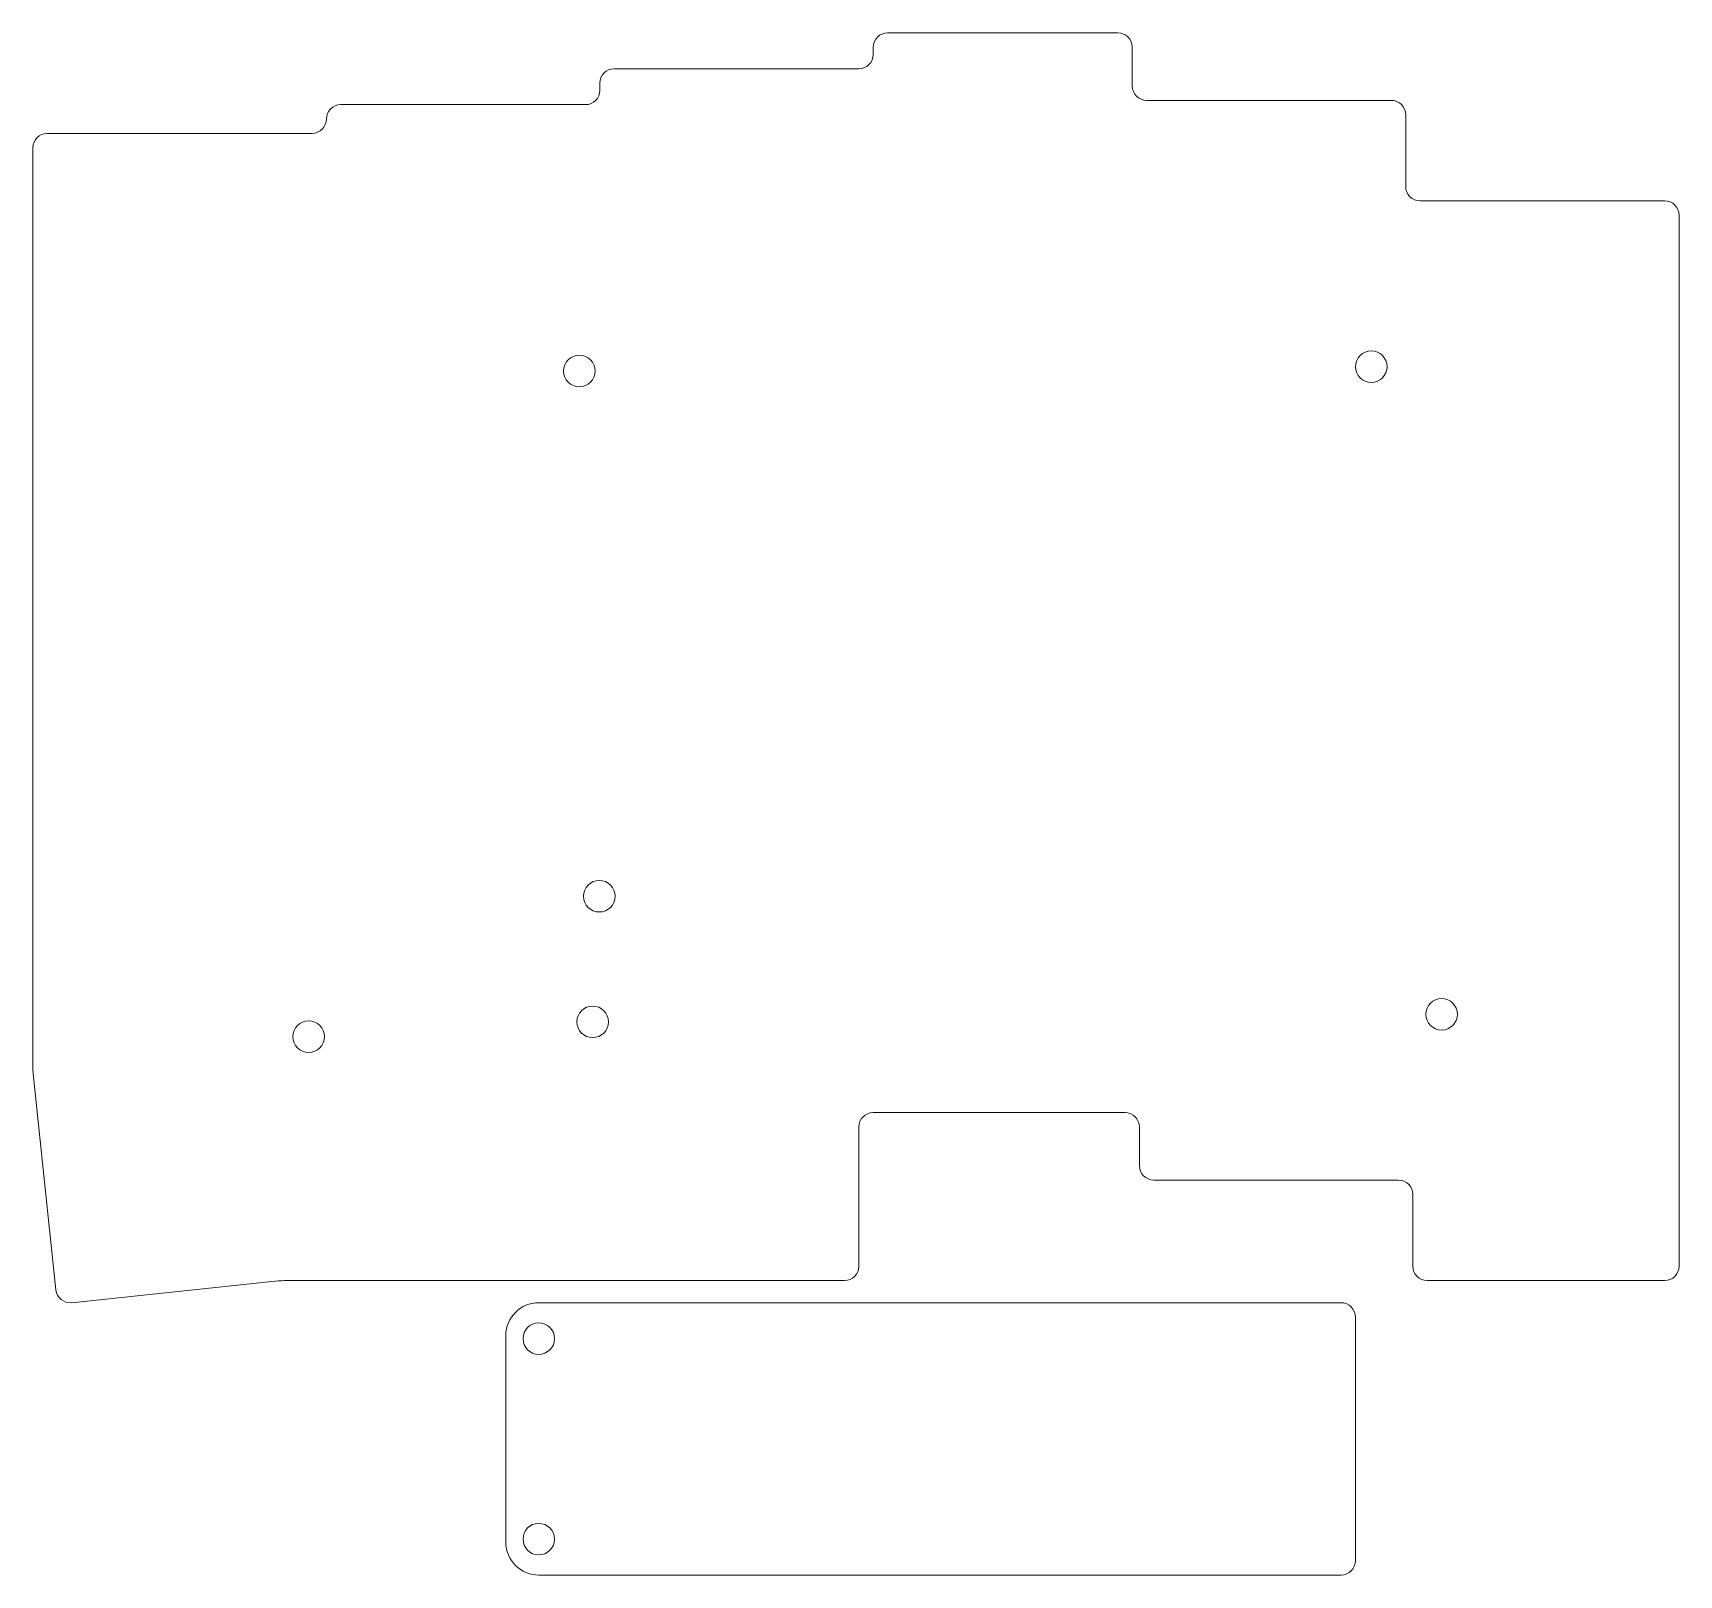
# Model space of a CAD drawing. Header units: millimetres. Extents: x 93 to 207, y 87 to 194.
import ezdxf

# ---------------------------------------------------------------- set-up
doc = ezdxf.new("R2010")
doc.units = ezdxf.units.MM
doc.header["$MEASUREMENT"] = 0
doc.layers.get('0').update_dxf_attribs({"lineweight": 0})

msp = doc.modelspace()

# ---------------------------------------------------------------- linework, layer by layer
at = {"color": 18, "lineweight": 5, "true_color": 0x000000}
for p, q in [((152.13, 194.33), (168.18, 194.33)), ((151.13, 192.83), (151.13, 193.33)), ((169.18, 193.33), (169.18, 190.63)), ((133.08, 191.83), (150.13, 191.83)), ((132.08, 190.33), (132.08, 190.83)), ((114.03, 189.33), (131.08, 189.33)), ((170.18, 189.63), (187.23, 189.63)), ((188.23, 188.63), (188.23, 183.63)), ((93.58, 187.33), (112.03, 187.33)), ((92.58, 122.35), (92.58, 186.33)), ((189.23, 182.63), (206.28, 182.63)), ((207.28, 181.63), (207.28, 108.43)), ((94.18, 106.78), (92.61, 121.83)), ((151.13, 119.13), (168.68, 119.13)), ((150.13, 118.13), (150.13, 108.43)), ((169.68, 118.13), (169.68, 115.43)), ((170.68, 114.43), (187.73, 114.43)), ((188.73, 113.43), (188.73, 108.43)), ((95.28, 105.89), (109.67, 107.4)), ((131.08, 107.43), (110.19, 107.43)), ((131.08, 107.43), (149.13, 107.43)), ((206.28, 107.43), (189.73, 107.43)), ((127.83, 105.89), (183.73, 105.89)), ((184.73, 104.89), (184.73, 87.92)), ((125.53, 103.59), (125.53, 89.22)), ((183.73, 86.92), (127.83, 86.92))]:
    msp.add_line(p, q, dxfattribs=at)
for centre in [(185.83, 171.08), (130.65, 170.78), (132.05, 134.2), (131.58, 125.45), (190.73, 125.98), (111.79, 124.42), (127.83, 103.39), (127.83, 89.42)]:
    msp.add_circle(centre, 1.1, dxfattribs=at)
for points in [[(151.13, 193.33), (151.13, 193.88), (151.58, 194.33), (152.13, 194.33)], [(168.18, 194.33), (168.73, 194.33), (169.18, 193.88), (169.18, 193.33)], [(150.13, 191.83), (150.68, 191.83), (151.13, 192.27), (151.13, 192.83)], [(132.08, 190.83), (132.08, 191.38), (132.53, 191.83), (133.08, 191.83)], [(169.18, 190.63), (169.18, 190.07), (169.63, 189.63), (170.18, 189.63)], [(131.08, 189.33), (131.63, 189.33), (132.08, 189.77), (132.08, 190.33)], [(187.23, 189.63), (187.78, 189.63), (188.23, 189.18), (188.23, 188.63)], [(112.03, 187.33), (112.58, 187.33), (113.03, 187.77), (113.03, 188.33)], [(92.58, 186.33), (92.58, 186.88), (93.03, 187.33), (93.58, 187.33)], [(188.23, 183.63), (188.23, 183.07), (188.68, 182.63), (189.23, 182.63)], [(206.28, 182.63), (206.83, 182.63), (207.28, 182.18), (207.28, 181.63)], [(92.58, 122.35), (92.58, 122.17), (92.59, 122), (92.61, 121.83)], [(151.13, 119.13), (150.58, 119.13), (150.13, 118.68), (150.13, 118.13)], [(169.68, 118.13), (169.68, 118.68), (169.23, 119.13), (168.68, 119.13)], [(169.68, 115.43), (169.68, 114.87), (170.13, 114.43), (170.68, 114.43)], [(188.73, 113.43), (188.73, 113.98), (188.28, 114.43), (187.73, 114.43)], [(149.13, 107.43), (149.68, 107.43), (150.13, 107.87), (150.13, 108.43)], [(188.73, 108.43), (188.73, 107.87), (189.18, 107.43), (189.73, 107.43)], [(94.18, 106.78), (94.24, 106.24), (94.73, 105.84), (95.28, 105.89)], [(110.19, 107.43), (110.02, 107.43), (109.84, 107.42), (109.67, 107.4)], [(183.73, 105.89), (184.28, 105.89), (184.73, 105.44), (184.73, 104.89)], [(125.53, 89.22), (125.53, 87.95), (126.56, 86.92), (127.83, 86.92)]]:
    msp.add_open_spline(points, degree=3, dxfattribs=at)
for points in [[(113.03, 188.33), (113.03, 188.33), (113.03, 188.33), (113.03, 188.33), (113.03, 188.88), (113.48, 189.33), (114.03, 189.33)], [(207.28, 108.43), (207.28, 108.43), (207.28, 108.43), (207.28, 108.43), (207.28, 107.87), (206.83, 107.43), (206.28, 107.43)], [(127.83, 105.89), (126.56, 105.89), (125.53, 104.86), (125.53, 103.59), (125.53, 103.59), (125.53, 103.59), (125.53, 103.59)], [(183.73, 86.92), (184.28, 86.92), (184.73, 87.37), (184.73, 87.92), (184.73, 87.92), (184.73, 87.92), (184.73, 87.92)]]:
    msp.add_open_spline(points, degree=3, knots=[0, 0, 0, 0, 1, 1, 1, 2, 2, 2, 2], dxfattribs=at)

doc.saveas('drawing.dxf')
